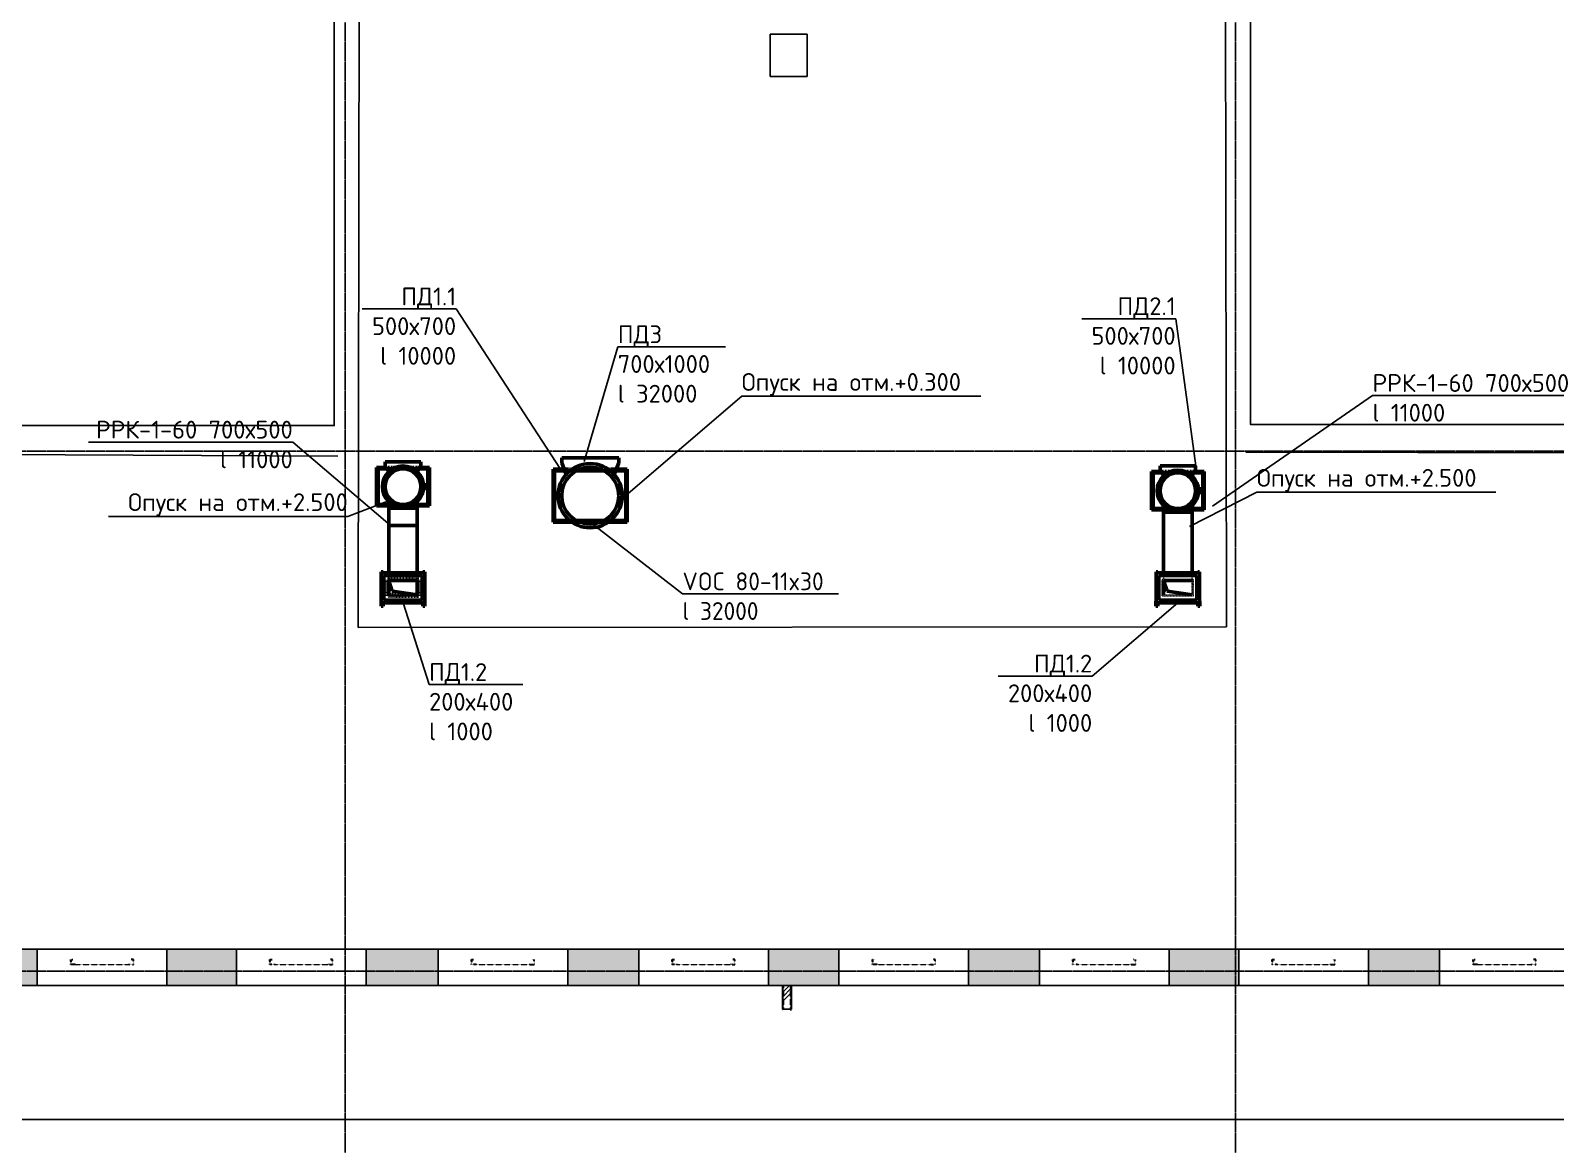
# Model space of a CAD drawing. Header units: millimetres. Extents: x -99936 to 523262, y -63190 to 327013.
# Drawn here: x 122332 to 143740, y 10975 to 26614 of the extents above; entities that cross this region are included whole.
import ezdxf
from ezdxf import colors
from ezdxf.entities.mleader import LeaderData, LeaderLine
from ezdxf.math import Vec2, Vec3

# ---------------------------------------------------------------- set-up
doc = ezdxf.new("R2010")
doc.units = ezdxf.units.MM
for name, pattern in [('ADSK_Линия сетки', [25, 20, -2.5, 0, -2.5]), ('ADSK_Сверху', [4.5, 3, -1.5]), ('ADSK_Скрыто_2_', [6, 3, -3]), ('ADSK_Снесено', [4.5, 3, -1.5])]:
    doc.linetypes.add(name, pattern=pattern)
for name, color, linetype, lineweight, true_color in [('_ Окна', 5, 'Continuous', 30, 0x0000ff), ('Линии', 7, 'Continuous', 9, 0x00a600), ('Стены внутренние', 5, 'Continuous', 18, 0x0000ff), ('Стены наружные', 1, 'ADSK_Снесено', 18, 0xff0000)]:
    doc.layers.add(name, color=color, linetype=linetype, lineweight=lineweight, true_color=true_color)
for name, color, linetype, lineweight in [('Воздуховоды', 7, 'Continuous', 18), ('Окна', 251, 'Continuous', 18), ('Перекрытие', 7, 'Continuous', 18), ('ПОДПОР', 1, 'Continuous', 50)]:
    doc.layers.add(name, color=color, linetype=linetype, lineweight=lineweight)
doc.styles.add('ISOCPEUR', font='isocpeur.ttf', dxfattribs={"height": 250})

# ---------------------------------------------------------------- blocks, each defined once
blk = doc.blocks.new('Витраж-тент со смещением вовне - 60мм 30 сдвиг-1466982-02 План 2-го этажа маркировочный')
at = {"layer": '_ Окна', "color": 161, "linetype": 'ADSK_Сверху', "true_color": 0xaaaaff}
for p, q in [((-440, 25), (-440, -45)), ((-440, 25), (-410, 25)), ((-440, -45), (-440, 25)), ((440, 25), (410, 25)), ((440, -45), (440, 25)), ((440, -45), (440, 25)), ((-380, -45), (-440, -45)), ((-380, -35), (-380, -45)), ((380, -35), (380, -45)), ((380, -45), (440, -45))]:
    blk.add_line(p, q, dxfattribs=at)
at = {"layer": 'Окна', "color": 161, "linetype": 'ADSK_Сверху', "true_color": 0xaaaaff}
blk.add_line((-380, -45), (380, -45), dxfattribs=at)
blk = doc.blocks.new('NED_Вентилятор_Осевой_VOC - VOC 50-2_2x30-6167956-В_Этаж 01_0_000_Вентиляция ЭОМ')
for p, q in [((37532, 20019), (37032, 20019)), ((37032, 20019), (37032, 19965)), ((37032, 19965), (37080, 19874)), ((37485, 19874), (37532, 19965)), ((37532, 19965), (37532, 20019)), ((37582, 19719), (37567, 19719)), ((37582, 19619), (37582, 19719)), ((37567, 19619), (37582, 19619))]:
    blk.add_line(p, q)
for radius, start, end in [(290, 0, 180), (250, 0, 180), (290, 180, 0), (250, 180, 0)]:
    blk.add_arc((37282, 19669), radius, start, end)
blk = doc.blocks.new('24021924_v14 - Вент ПДВ Резерв-6311893-В_Этаж 01_0_000_Вентиляция ЭОМ')
for p, q in [((36977, 18385), (36999, 18385)), ((36977, 18385), (36977, 18370)), ((36977, 18370), (36977, 18360)), ((36977, 18360), (36977, 18370)), ((36977, 18370), (36999, 18370)), ((36977, 17970), (36977, 18360)), ((36999, 18360), (36977, 18360)), ((36999, 18385), (37002, 18385)), ((36999, 18385), (36999, 18370)), ((36999, 18370), (36999, 18355)), ((36999, 18370), (37565, 18370)), ((36999, 18370), (36999, 18360)), ((37002, 18355), (36999, 18355)), ((37002, 18385), (37002, 18355)), ((37550, 18333), (37015, 18333)), ((37015, 18333), (37015, 17988)), ((37550, 18333), (37550, 17988)), ((37562, 18385), (37565, 18385)), ((37562, 18355), (37562, 18385)), ((37565, 18355), (37562, 18355)), ((37565, 18385), (37587, 18385)), ((37565, 18370), (37565, 18385)), ((37565, 18355), (37565, 18370)), ((37565, 18370), (37587, 18370)), ((37565, 18360), (37565, 18370)), ((37587, 18360), (37565, 18360)), ((37587, 18370), (37587, 18385)), ((37587, 18360), (37587, 18370)), ((37587, 18370), (37587, 18360)), ((37587, 18360), (37587, 17970)), ((37015, 17988), (37550, 17988)), ((36974, 17970), (37002, 17970)), ((36974, 17970), (36974, 17903)), ((36974, 17903), (36974, 17900)), ((37002, 17900), (36974, 17900)), ((37002, 17970), (37002, 17900)), ((37562, 17950), (37002, 17950)), ((37562, 17970), (37590, 17970)), ((37562, 17900), (37562, 17970)), ((37590, 17900), (37562, 17900)), ((37590, 17903), (37590, 17970)), ((37590, 17900), (37590, 17903))]:
    blk.add_line(p, q)
blk = doc.blocks.new('ADSK_Врезка_Прямоугольная - Стандарт _ Оцинковка-V1814-В_Этаж 01_0_000_Вентиляция ЭОМ')
at = {"layer": 'Воздуховоды', "color": 32, "true_color": 0xdf7000}
for p, q in [((26205, 19456), (26205, 19426)), ((26205, 19426), (26605, 19426)), ((26605, 19426), (26605, 19456))]:
    blk.add_line(p, q, dxfattribs=at)
at = {"layer": 'Линии', "color": 32, "linetype": 'ADSK_Скрыто_2_', "true_color": 0xdf7000}
for p, q in [((26205, 19476), (26205, 19456)), ((26605, 19456), (26605, 19476))]:
    blk.add_line(p, q, dxfattribs=at)
blk = doc.blocks.new('ADSK_Отвод_Прямоугольный - Стандарт _ Оцинковка-V1813-В_Этаж 01_0_000_Вентиляция ЭОМ')
at = {"layer": 'Линии', "color": 32, "linetype": 'ADSK_Скрыто_2_', "true_color": 0xdf7000}
for p, q in [((26185, 18359), (26185, 18360)), ((26625, 18360), (26185, 18360)), ((26185, 18359), (26625, 18359)), ((26185, 18040), (26185, 18280)), ((26185, 18280), (26625, 18280)), ((26205, 18359), (26205, 18280)), ((26605, 18260), (26205, 18260)), ((26205, 18260), (26205, 18060)), ((26605, 18260), (26205, 18260)), ((26205, 18260), (26205, 18060)), ((26605, 18280), (26605, 18359)), ((26605, 18060), (26605, 18260)), ((26605, 18260), (26605, 18060)), ((26625, 18359), (26625, 18360)), ((26625, 18040), (26625, 18280)), ((26625, 18040), (26185, 18040)), ((26205, 18060), (26605, 18060)), ((26205, 18060), (26605, 18060))]:
    blk.add_line(p, q, dxfattribs=at)

msp = doc.modelspace()

# ---------------------------------------------------------------- hatches: boundary and pattern name
at = {"layer": 'Стены внутренние', "lineweight": 25, "true_color": 0x636466}
h = msp.add_hatch(dxfattribs=at)
h.set_pattern_fill('FP_1', color=251, style=0, pattern_type=2)
h.set_pattern_definition([(45, (108139.4, 150), (-179.6051, 179.6051), []), (45, (108202.9, 150), (0, 359.2102), []), (45, (108075.9, 150), (0, 359.2102), [])])
h.paths.add_polyline_path([(132902.31, 12876.16), (133002.31, 12876.16), (133002.31, 13206.632), (132902.31, 13206.632), (132902.31, 12949.904)])
at = {"layer": 'Стены наружные', "linetype": 'Continuous', "lineweight": 25, "true_color": 0x636466}
h = msp.add_hatch(color=251, dxfattribs=at)
h.paths.add_polyline_path([(145083.02, 13206.632), (147391.304, 13206.632), (147391.304, 13716.632), (143932.168, 13716.632), (143932.168, 13206.632)])
h.paths.add_polyline_path([(141113.177, 13206.632), (142112.168, 13206.632), (142112.168, 13716.632), (141113.177, 13716.632), (141113.177, 13231.1)])
h.paths.add_polyline_path([(138315.18, 13206.632), (139293.177, 13206.632), (139293.177, 13716.632), (138315.18, 13716.632), (138315.18, 13261.272)])
h.paths.add_polyline_path([(136495.18, 13206.632), (136495.18, 13716.632), (135501.452, 13716.632), (135501.452, 13206.632)])
h.paths.add_polyline_path([(132938.288, 13206.632), (133681.452, 13206.632), (133681.452, 13716.632), (132691.767, 13716.632), (132691.767, 13206.632)])
h.paths.add_polyline_path([(130871.767, 13206.632), (130871.767, 13716.632), (129873.383, 13716.632), (129873.383, 13206.632)])
h.paths.add_polyline_path([(127293.772, 13206.632), (128053.383, 13206.632), (128053.383, 13716.632), (127043.973, 13716.632), (127043.973, 13206.632)])
h.paths.add_polyline_path([(124752.451, 13206.632), (125223.973, 13206.632), (125223.973, 13716.632), (124246.973, 13716.632), (124246.973, 13206.632)])
h.paths.add_polyline_path([(119669.808, 13206.632), (122426.973, 13206.632), (122426.973, 13716.632), (119440.718, 13716.632), (119440.718, 13359.617), (119399.511, 13309.617), (119314.636, 13309.617), (119314.636, 13206.632), (119440.718, 13206.632)])

# ---------------------------------------------------------------- linework, layer by layer
at = {"linetype": 'ADSK_Линия сетки', "lineweight": 25}
for p, q in [((126749.31, -3863.552), (126749.31, 44684.787)), ((139249.31, -3863.552), (139249.31, 44684.787)), ((97053.175, 20706.788), (165281.118, 20706.788)), ((97053.175, 13406.788), (165281.118, 13406.788))]:
    msp.add_line(p, q, dxfattribs=at)
at = {"color": 251, "lineweight": 25, "true_color": 0x636466}
for points in [[(119444.636, 21068.632), (119440.718, 13720.182), (122426.973, 13716.632), (122426.973, 13206.632), (120564.563, 13206.632), (120564.563, 11328.12), (143932.168, 11328.12), (143932.168, 13716.632), (146881.304, 13716.632), (146869.103, 21084.059), (139456.416, 21084.059), (139456.416, 43675.127), (126595.235, 43675.127), (126595.235, 21068.632), (119444.636, 21068.632)], [(108910.526, 11328.12), (154861.073, 11328.12), (154859.252, 21054.566), (154172.612, 21084.059)]]:
    msp.add_lwpolyline(points, dxfattribs=at)
at = {"layer": 'Перекрытие', "color": 251, "lineweight": 25, "true_color": 0x636466}
for p, q in [((126972.017, 43316.51), (126930.957, 18234.632)), ((139119.5, 18242.839), (139089.84, 43335.439)), ((132714.973, 25969.632), (132714.973, 26564.632)), ((132714.973, 26564.632), (133233.973, 26564.632)), ((133233.973, 26564.632), (133233.973, 25969.632)), ((133233.973, 25969.632), (132714.973, 25969.632)), ((126647.209, 20640.302), (119440.718, 20674.922)), ((146881.304, 20678.956), (139394.917, 20694.371)), ((126930.957, 18234.632), (139119.5, 18242.839))]:
    msp.add_line(p, q, dxfattribs=at)
at = {"layer": 'ПОДПОР'}
for p, q in [((127810.873, 20560.702), (127310.874, 20559.809)), ((127310.874, 20559.809), (127310.969, 20506.532)), ((127810.969, 20507.425), (127810.873, 20560.702)), ((130589.262, 20617.026), (129789.162, 20617.026)), ((129789.162, 20617.026), (129789.162, 20543.014)), ((130589.262, 20543.014), (130589.262, 20617.026)), ((127191.499, 20480.256), (127191.499, 19940.256)), ((127324.661, 20480.256), (127191.499, 20480.256)), ((127211.499, 20460.256), (127213.985, 20460.256)), ((127211.499, 19960.256), (127211.499, 20460.256)), ((127335.082, 20460.256), (127214.349, 20460.256)), ((127310.969, 20506.532), (127358.315, 20415.667)), ((127310.969, 20506.532), (127358.685, 20416.08)), ((127763.576, 20416.802), (127810.969, 20507.425)), ((127763.948, 20416.391), (127810.969, 20507.425)), ((127908.648, 20460.256), (127786.605, 20460.256)), ((127931.499, 20480.256), (127796.935, 20480.256)), ((127909.012, 20460.256), (127911.499, 20460.256)), ((127911.499, 20460.256), (127911.499, 19960.256)), ((127931.499, 19940.256), (127931.499, 20480.256)), ((129669.212, 20453.982), (129669.212, 19713.982)), ((129874.212, 20453.982), (129669.212, 20453.982)), ((129689.212, 20433.982), (129878.804, 20433.982)), ((129689.212, 19733.982), (129689.212, 20433.982)), ((129789.162, 20543.014), (129852.154, 20382.23)), ((130499.619, 20433.982), (130689.212, 20433.982)), ((130709.212, 20453.982), (130504.212, 20453.982)), ((130526.269, 20382.23), (130589.262, 20543.014)), ((130689.212, 20433.982), (130689.212, 19733.982)), ((130709.212, 19713.982), (130709.212, 20453.982)), ((138068.538, 20422.633), (138068.538, 19882.633)), ((138202.401, 20422.633), (138068.538, 20422.633)), ((138088.538, 20402.633), (138091.025, 20402.633)), ((138088.538, 19902.633), (138088.538, 20402.633)), ((138212.777, 20402.633), (138091.389, 20402.633)), ((138785.687, 20402.633), (138664.299, 20402.633)), ((138808.538, 20422.633), (138674.675, 20422.633)), ((138786.051, 20402.633), (138788.538, 20402.633)), ((138788.538, 20402.633), (138788.538, 19902.633)), ((138808.538, 19882.633), (138808.538, 20422.633)), ((127861.409, 20260.792), (127846.154, 20260.764)), ((127846.332, 20160.765), (127861.587, 20160.792)), ((127861.587, 20160.792), (127861.409, 20260.792)), ((127191.499, 19940.256), (127458.912, 19940.256)), ((127213.985, 19960.256), (127211.499, 19960.256)), ((127214.349, 19960.256), (127415.005, 19960.256)), ((127361.499, 20057.235), (127361.499, 19001.097)), ((127361.499, 19940.256), (127361.499, 19910.256)), ((127361.499, 19910.256), (127761.499, 19910.256)), ((127361.499, 19910.256), (127761.499, 19910.256)), ((127415.046, 19960.256), (127561.498, 19960.256)), ((127562.377, 19960.256), (127708.124, 19960.256)), ((127664.226, 19940.256), (127931.499, 19940.256)), ((127708.164, 19960.256), (127908.648, 19960.256)), ((127761.499, 20057.235), (127761.499, 19001.097)), ((127761.499, 19910.256), (127761.499, 19940.256)), ((127908.688, 19960.256), (127908.962, 19960.256)), ((127911.499, 19960.256), (127909.012, 19960.256)), ((138238.538, 19001.097), (138238.538, 19999.612)), ((138638.538, 19001.097), (138638.538, 19999.612)), ((129669.212, 19713.982), (130709.212, 19713.982)), ((130137.81, 19733.982), (129689.212, 19733.982)), ((130689.212, 19733.982), (130240.613, 19733.982)), ((138068.538, 19882.633), (138335.882, 19882.633)), ((138091.025, 19902.633), (138088.538, 19902.633)), ((138091.389, 19902.633), (138291.959, 19902.633)), ((138238.538, 19852.633), (138638.538, 19852.633)), ((138438.981, 19902.633), (138585.076, 19902.633)), ((138541.194, 19882.633), (138808.538, 19882.633)), ((138585.117, 19902.633), (138785.687, 19902.633)), ((138788.538, 19902.633), (138786.051, 19902.633)), ((127754.672, 19664.419), (127354.672, 19664.419)), ((127256.499, 19016.097), (127278.499, 19016.097)), ((127256.499, 19016.097), (127256.499, 19001.097)), ((127256.499, 19001.097), (127256.499, 18991.097)), ((127256.499, 18991.097), (127256.499, 19001.097)), ((127256.499, 19001.097), (127278.499, 19001.097)), ((127256.499, 18601.097), (127256.499, 18991.097)), ((127278.499, 18991.097), (127256.499, 18991.097)), ((127278.499, 19016.097), (127281.499, 19016.097)), ((127278.499, 19016.097), (127278.499, 19001.097)), ((127278.499, 19001.097), (127278.499, 18986.097)), ((127278.499, 19001.097), (127844.499, 19001.097)), ((127278.499, 19001.097), (127278.499, 18991.097)), ((127281.499, 18986.097), (127278.499, 18986.097)), ((127281.499, 19016.097), (127281.499, 18986.097)), ((127828.999, 18963.597), (127293.999, 18963.597)), ((127293.999, 18618.597), (127293.999, 18963.597)), ((127361.499, 19001.047), (127361.499, 18991.097)), ((127761.499, 18991.097), (127361.499, 18991.097)), ((127761.499, 18891.097), (127361.499, 18891.097)), ((127361.499, 18891.097), (127361.499, 18691.097)), ((127361.499, 18891.097), (127411.499, 18741.097)), ((127761.499, 19001.047), (127761.499, 18991.097)), ((127761.499, 18691.097), (127761.499, 18891.097)), ((127828.999, 18618.597), (127828.999, 18963.597)), ((127841.499, 19016.097), (127844.499, 19016.097)), ((127841.499, 18986.097), (127841.499, 19016.097)), ((127844.499, 18986.097), (127841.499, 18986.097)), ((127844.499, 19016.097), (127866.499, 19016.097)), ((127844.499, 19001.097), (127844.499, 19016.097)), ((127844.499, 18986.097), (127844.499, 19001.097)), ((127844.499, 19001.097), (127866.499, 19001.097)), ((127844.499, 18991.097), (127844.499, 19001.097)), ((127866.499, 18991.097), (127844.499, 18991.097)), ((127866.499, 19001.097), (127866.499, 19016.097)), ((127866.499, 18991.097), (127866.499, 19001.097)), ((127866.499, 19001.097), (127866.499, 18991.097)), ((127866.499, 18991.097), (127866.499, 18601.097)), ((138238.538, 18991.097), (138238.538, 19001.047)), ((138638.538, 18991.097), (138238.538, 18991.097)), ((138638.538, 18891.097), (138238.538, 18891.097)), ((138238.538, 18891.097), (138238.538, 18691.097)), ((138238.538, 18891.097), (138288.538, 18741.097)), ((127761.499, 18691.097), (127411.499, 18741.097)), ((138638.538, 18691.097), (138288.538, 18741.097)), ((127253.499, 18601.097), (127281.499, 18601.097)), ((127253.499, 18601.097), (127253.499, 18534.097)), ((127253.499, 18534.097), (127253.499, 18531.097)), ((127281.499, 18531.097), (127253.499, 18531.097)), ((127281.499, 18601.097), (127281.499, 18531.097)), ((127841.499, 18581.097), (127281.499, 18581.097)), ((127293.999, 18618.597), (127828.999, 18618.597)), ((127841.499, 18601.097), (127869.499, 18601.097)), ((127841.499, 18531.097), (127841.499, 18601.097)), ((127869.499, 18531.097), (127841.499, 18531.097)), ((127869.499, 18534.097), (127869.499, 18601.097)), ((127869.499, 18531.097), (127869.499, 18534.097))]:
    msp.add_line(p, q, dxfattribs=at)
at = {"layer": 'ПОДПОР', "linetype": 'ADSK_Скрыто_2_'}
for p, q in [((127458.65, 20480.256), (127324.71, 20480.256)), ((127560.62, 20460.256), (127335.122, 20460.256)), ((127663.963, 20480.256), (127458.893, 20480.256)), ((127786.564, 20460.256), (127561.499, 20460.256)), ((127796.886, 20480.256), (127664.208, 20480.256)), ((130504.162, 20453.982), (129874.261, 20453.982)), ((129878.854, 20433.982), (130137.54, 20433.982)), ((130138.08, 20433.982), (130240.343, 20433.982)), ((130240.883, 20433.982), (130499.569, 20433.982)), ((138335.76, 20422.633), (138202.451, 20422.633)), ((138438.095, 20402.633), (138212.818, 20402.633)), ((138541.072, 20422.633), (138336.004, 20422.633)), ((138664.258, 20402.633), (138438.981, 20402.633)), ((138674.625, 20422.633), (138541.316, 20422.633)), ((127361.499, 19960.256), (127361.499, 19940.306)), ((127415.046, 19960.256), (127561.499, 19960.256)), ((127459.034, 19940.256), (127664.105, 19940.256)), ((127562.377, 19960.256), (127708.124, 19960.256)), ((127761.499, 19940.306), (127761.499, 19960.256)), ((130240.343, 19733.982), (130138.08, 19733.982)), ((138291.999, 19902.633), (138438.095, 19902.633)), ((138336.004, 19882.633), (138541.072, 19882.633)), ((138438.981, 19902.633), (138585.076, 19902.633)), ((127341.499, 18990.097), (127341.499, 18991.097)), ((127781.499, 18991.097), (127341.499, 18991.097)), ((127341.499, 18990.097), (127781.499, 18990.097)), ((127341.499, 18671.097), (127341.499, 18911.097)), ((127341.499, 18911.097), (127781.499, 18911.097)), ((127361.499, 18990.08), (127361.499, 18910.954)), ((127761.499, 18891.097), (127361.499, 18891.097)), ((127361.499, 18891.097), (127361.499, 18691.097)), ((127761.499, 18891.097), (127361.499, 18891.097)), ((127361.499, 18891.097), (127361.499, 18691.097)), ((127761.499, 18910.954), (127761.499, 18990.08)), ((127761.499, 18691.097), (127761.499, 18891.097)), ((127761.499, 18891.097), (127761.499, 18691.097)), ((127781.499, 18990.097), (127781.499, 18991.097)), ((127781.499, 18671.097), (127781.499, 18911.097)), ((127781.499, 18671.097), (127341.499, 18671.097)), ((127361.499, 18691.097), (127761.499, 18691.097)), ((127361.499, 18691.097), (127761.499, 18691.097))]:
    msp.add_line(p, q, dxfattribs=at)
at = {"layer": 'ПОДПОР'}
for points in [[(127214.349, 20460.256), (127911.499, 20460.256), (127911.499, 19960.256), (127214.349, 19960.256)], [(130689.212, 19733.982), (129689.212, 19733.982), (129689.212, 20436.613), (130689.212, 20436.613)], [(129689.212, 20433.982), (130688.978, 20433.982), (130688.978, 19734.031), (129689.212, 19734.031)], [(138091.389, 20402.633), (138788.538, 20402.633), (138788.538, 19902.633), (138091.389, 19902.633)]]:
    msp.add_lwpolyline(points, close=True, dxfattribs=at)
for centre, radius, start, end in [((127561.499, 20210.256), 290, 0.1022688, 180.1022688), ((127561.499, 20210.256), 250, 0.1022688, 180.1022688), ((130189.212, 20083.626), 450.85, 0, 180), ((130189.212, 20083.626), 400.05, 0, 180), ((127561.499, 20210.256), 290, 180.1022688, 0.1022688), ((127561.499, 20210.256), 250, 180.1022688, 0.1022688), ((130189.212, 20083.626), 450.85, 180, 0), ((130189.212, 20083.626), 400.05, 180, 0)]:
    msp.add_arc(centre, radius, start, end, dxfattribs=at)
at = {"layer": 'Стены внутренние', "color": 251, "lineweight": 25, "true_color": 0x636466}
for p, q in [((132890.31, 13206.632), (132890.31, 12876.16)), ((133012.31, 13206.632), (132892.31, 13206.632)), ((133014.31, 12876.16), (133014.31, 13206.632)), ((132890.31, 12876.16), (133014.31, 12876.16))]:
    msp.add_line(p, q, dxfattribs=at)
at = {"layer": 'Стены внутренние', "color": 251, "linetype": 'ADSK_Сверху', "lineweight": 25, "true_color": 0x636466}
for p, q in [((132890.31, 12876.16), (132890.31, 12856.16)), ((132890.31, 12876.16), (133006.31, 12876.16)), ((133006.31, 12856.16), (133006.31, 12876.16))]:
    msp.add_line(p, q, dxfattribs=at)
at = {"layer": 'Стены наружные', "color": 251, "linetype": 'Continuous', "lineweight": 25, "true_color": 0x636466}
for p, q in [((122426.973, 13716.632), (119440.718, 13716.632)), ((122426.973, 13206.632), (122426.973, 13716.632)), ((122426.973, 13716.632), (124246.973, 13716.632)), ((125223.973, 13716.632), (124246.973, 13716.632)), ((124246.973, 13716.632), (124246.973, 13206.632)), ((125223.973, 13206.632), (125223.973, 13716.632)), ((125223.973, 13716.632), (127043.973, 13716.632)), ((128053.383, 13716.632), (127043.973, 13716.632)), ((127043.973, 13716.632), (127043.973, 13206.632)), ((128053.383, 13206.632), (128053.383, 13716.632)), ((128053.383, 13716.632), (129873.383, 13716.632)), ((130871.767, 13716.632), (129873.383, 13716.632)), ((129873.383, 13716.632), (129873.383, 13206.632)), ((130871.767, 13206.632), (130871.767, 13716.632)), ((130871.767, 13716.632), (132691.767, 13716.632)), ((133681.452, 13716.632), (132691.767, 13716.632)), ((132691.767, 13716.632), (132691.767, 13206.632)), ((133681.452, 13206.632), (133681.452, 13716.632)), ((133681.452, 13716.632), (135501.452, 13716.632)), ((136495.18, 13716.632), (135501.452, 13716.632)), ((135501.452, 13716.632), (135501.452, 13206.632)), ((136495.18, 13206.632), (136495.18, 13716.632)), ((136495.18, 13716.632), (138315.18, 13716.632)), ((139293.177, 13716.632), (138315.18, 13716.632)), ((138315.18, 13716.632), (138315.18, 13206.632)), ((139293.177, 13206.632), (139293.177, 13716.632)), ((139293.177, 13716.632), (141113.177, 13716.632)), ((142112.168, 13716.632), (141113.177, 13716.632)), ((141113.177, 13716.632), (141113.177, 13206.632)), ((142112.168, 13206.632), (142112.168, 13716.632)), ((142112.168, 13716.632), (143932.168, 13716.632)), ((120564.563, 13206.632), (122426.973, 13206.632)), ((124246.973, 13206.632), (122426.973, 13206.632)), ((124246.973, 13206.632), (125223.973, 13206.632)), ((127043.973, 13206.632), (125223.973, 13206.632)), ((127043.973, 13206.632), (128053.383, 13206.632)), ((129873.383, 13206.632), (128053.383, 13206.632)), ((129873.383, 13206.632), (130871.767, 13206.632)), ((132691.767, 13206.632), (130871.767, 13206.632)), ((132691.767, 13206.632), (132890.31, 13206.632)), ((133014.31, 13206.632), (133681.452, 13206.632)), ((135501.452, 13206.632), (133681.452, 13206.632)), ((135501.452, 13206.632), (136495.18, 13206.632)), ((138315.18, 13206.632), (136495.18, 13206.632)), ((138315.18, 13206.632), (139293.177, 13206.632)), ((141113.177, 13206.632), (139293.177, 13206.632)), ((141113.177, 13206.632), (142112.168, 13206.632)), ((143932.168, 13206.632), (142112.168, 13206.632))]:
    msp.add_line(p, q, dxfattribs=at)
at = {"layer": 'Стены наружные', "color": 251, "lineweight": 25, "true_color": 0x636466}
for p, q in [((132892.31, 13206.632), (132890.31, 13206.632)), ((132892.31, 13206.632), (132892.31, 12876.16)), ((132902.31, 13206.632), (132902.31, 12876.16)), ((133002.31, 13206.632), (133002.31, 12876.16)), ((133014.31, 13206.632), (133012.31, 13206.632)), ((133012.31, 13206.632), (133012.31, 12876.16))]:
    msp.add_line(p, q, dxfattribs=at)

# ---------------------------------------------------------------- block references
at = {"layer": '_ Окна', "color": 251, "linetype": 'ADSK_Сверху', "lineweight": 25, "true_color": 0x636466}
for p in [(123336.973, 13546.632), (126133.973, 13546.632), (128963.383, 13546.632), (131781.767, 13546.632), (134591.452, 13546.632), (137405.18, 13546.632), (140203.177, 13546.632), (143022.168, 13546.632)]:
    msp.add_blockref('Витраж-тент со смещением вовне - 60мм 30 сдвиг-1466982-02 План 2-го этажа маркировочный', p, dxfattribs=at)
at = {"layer": 'ПОДПОР'}
for name, p in [('NED_Вентилятор_Осевой_VOC - VOC 50-2_2x30-6167956-В_Этаж 01_0_000_Вентиляция ЭОМ', (101156.093, 483.951)), ('ADSK_Врезка_Прямоугольная - Стандарт _ Оцинковка-V1814-В_Этаж 01_0_000_Вентиляция ЭОМ', (112033.132, 426.328)), ('24021924_v14 - Вент ПДВ Резерв-6311893-В_Этаж 01_0_000_Вентиляция ЭОМ', (101156.093, 630.929)), ('ADSK_Отвод_Прямоугольный - Стандарт _ Оцинковка-V1813-В_Этаж 01_0_000_Вентиляция ЭОМ', (112033.132, 630.929))]:
    msp.add_blockref(name, p, dxfattribs=at)

# ---------------------------------------------------------------- leaders
ml = msp.add_multileader_mtext('Standard')
ml.set_content('ПД1.1\\P500х700\\Pl 10000', color=256, style='ISOCPEUR')
ml.set_leader_properties()
ml.build(insert=Vec2(0, 0))
ml.multileader.update_dxf_attribs({"text_left_attachment_type": 6, "text_right_attachment_type": 6, "dogleg_length": 0.36, "arrow_head_size": 0.18})
ctx = ml.context
ctx.base_point, ctx.char_height, ctx.arrow_head_size, ctx.landing_gap_size, ctx.plane_origin = Vec3(127132.405, 22705.421), 250, 0.18, 0.09, Vec3(129145.131, 20392.46)
ctx.left_attachment, ctx.right_attachment, ctx.text_align_type = 6, 6, 2
notes = []
notes.append((ctx, [(0, (1, 1, 0), (128307.945, 22705.421), (-1, 0), 0.36, [(0, [(129771.712, 20453.982)], 0, [])])]))
ctx.mtext.insert, ctx.mtext.alignment, ctx.mtext.flow_direction = Vec3(128307.495, 23005.421), 3, 5
ml = msp.add_multileader_mtext('Standard')
ml.set_content('ПД2.1\\P500х700\\Pl 10000', color=256, style='ISOCPEUR')
ml.set_leader_properties()
ml.build(insert=Vec2(0, 0))
ml.multileader.update_dxf_attribs({"text_left_attachment_type": 6, "text_right_attachment_type": 6, "dogleg_length": 0.36, "arrow_head_size": 0.18})
ctx = ml.context
ctx.base_point, ctx.char_height, ctx.arrow_head_size, ctx.landing_gap_size, ctx.plane_origin = Vec3(137232.247, 22568.455), 250, 0.18, 0.09, Vec3(134724.187, 19647.584)
ctx.left_attachment, ctx.right_attachment, ctx.text_align_type = 6, 6, 2
notes.append((ctx, [(0, (1, 1, 0), (138407.787, 22568.455), (-1, 0), 0.36, [(0, [(138688.538, 20502.633)], 0, [])])]))
ctx.mtext.insert, ctx.mtext.alignment, ctx.mtext.flow_direction = Vec3(138407.337, 22868.455), 3, 5
ml = msp.add_multileader_mtext('Standard')
ml.set_content('ПД3\\P700х1000\\Pl 32000', color=256, style='ISOCPEUR')
ml.set_leader_properties()
ml.build(insert=Vec2(0, 0))
ml.multileader.update_dxf_attribs({"text_left_attachment_type": 6, "text_right_attachment_type": 6, "dogleg_length": 0.36, "arrow_head_size": 0.18})
ctx = ml.context
ctx.base_point, ctx.char_height, ctx.arrow_head_size, ctx.landing_gap_size, ctx.plane_origin = Vec3(130576.226, 22173.99), 250, 0.18, 0.09, Vec3(131780.062, 20563.449)
ctx.left_attachment, ctx.right_attachment = 6, 6
notes.append((ctx, [(1, (1, 1, 0), (130575.866, 22173.99), (1, 0), 0.36, [(0, [(130104.329, 20563.449)], 0, [])])]))
ctx.mtext.insert, ctx.mtext.flow_direction = Vec3(130576.316, 22473.99), 5
ml = msp.add_multileader_mtext('Standard')
ml.set_content('Опуск на отм.+0.300', color=256, style='ISOCPEUR')
ml.set_leader_properties()
ml.build(insert=Vec2(0, 0))
ml.multileader.update_dxf_attribs({"text_left_attachment_type": 6, "text_right_attachment_type": 6, "dogleg_length": 0.36, "arrow_head_size": 0.18})
ctx = ml.context
ctx.base_point, ctx.char_height, ctx.arrow_head_size, ctx.landing_gap_size, ctx.plane_origin = Vec3(132316.079, 21479.903), 250, 0.18, 0.09, Vec3(130942.083, 21200.981)
ctx.left_attachment, ctx.right_attachment = 6, 6
notes.append((ctx, [(0, (1, 1, 0), (132315.719, 21479.903), (1, 0), 0.36, [(0, [(130689.212, 20085.297)], 0, [])])]))
ctx.mtext.insert, ctx.mtext.flow_direction = Vec3(132316.169, 21804.903), 5
ml = msp.add_multileader_mtext('Standard')
ml.set_content('РРК-1-60 700х500\\Pl 11000', color=256, style='ISOCPEUR')
ml.set_leader_properties()
ml.build(insert=Vec2(0, 0))
ml.multileader.update_dxf_attribs({"text_left_attachment_type": 6, "text_right_attachment_type": 6, "dogleg_length": 0.36, "arrow_head_size": 0.18})
ctx = ml.context
ctx.base_point, ctx.char_height, ctx.arrow_head_size, ctx.landing_gap_size, ctx.plane_origin = Vec3(141170.389, 21490.211), 250, 0.18, 0.09, Vec3(139280.189, 19765.212)
ctx.left_attachment, ctx.right_attachment = 6, 6
notes.append((ctx, [(0, (1, 1, 0), (141170.029, 21490.211), (1, 0), 0.36, [(0, [(138924.623, 19934.305)], 0, [])])]))
ctx.mtext.insert, ctx.mtext.flow_direction = Vec3(141170.479, 21790.211), 5
ml = msp.add_multileader_mtext('Standard')
ml.set_content('РРК-1-60 700х500\\Pl 11000', color=256, style='ISOCPEUR')
ml.set_leader_properties()
ml.build(insert=Vec2(0, 0))
ml.multileader.update_dxf_attribs({"text_left_attachment_type": 6, "text_right_attachment_type": 6, "dogleg_length": 0.36, "arrow_head_size": 0.18})
ctx = ml.context
ctx.base_point, ctx.char_height, ctx.arrow_head_size, ctx.landing_gap_size, ctx.plane_origin = Vec3(123263.712, 20835.324), 250, 0.18, 0.09, Vec3(127201.917, 19346.09)
ctx.left_attachment, ctx.right_attachment, ctx.text_align_type = 6, 6, 2
notes.append((ctx, [(1, (1, 1, 0), (126014.252, 20835.324), (-1, 0), 0.36, [(0, [(127350.435, 19695.411)], 0, [])])]))
ctx.mtext.insert, ctx.mtext.alignment, ctx.mtext.flow_direction = Vec3(126013.802, 21135.324), 3, 5
ml = msp.add_multileader_mtext('Standard')
ml.set_content('Опуск на отм.+2.500', color=256, style='ISOCPEUR')
ml.set_leader_properties()
ml.build(insert=Vec2(0, 0))
ml.multileader.update_dxf_attribs({"text_left_attachment_type": 6, "text_right_attachment_type": 6, "dogleg_length": 0.36, "arrow_head_size": 0.18})
ctx = ml.context
ctx.base_point, ctx.char_height, ctx.arrow_head_size, ctx.landing_gap_size, ctx.plane_origin = Vec3(139547.21, 20133.558), 250, 0.18, 0.09, Vec3(138243.413, 20193.457)
ctx.left_attachment, ctx.right_attachment = 6, 6
notes.append((ctx, [(0, (1, 1, 0), (139546.85, 20133.558), (1, 0), 0.36, [(0, [(138602.719, 19651.397)], 0, [])])]))
ctx.mtext.insert, ctx.mtext.flow_direction = Vec3(139547.3, 20458.558), 5
ml = msp.add_multileader_mtext('Standard')
ml.set_content('Опуск на отм.+2.500', color=256, style='ISOCPEUR')
ml.set_leader_properties()
ml.build(insert=Vec2(0, 0))
ml.multileader.update_dxf_attribs({"text_left_attachment_type": 6, "text_right_attachment_type": 6, "dogleg_length": 0.36, "arrow_head_size": 0.18})
ctx = ml.context
ctx.base_point, ctx.char_height, ctx.arrow_head_size, ctx.landing_gap_size, ctx.plane_origin = Vec3(123661.053, 19792.707), 250, 0.18, 0.09, Vec3(123276.841, 20112.767)
ctx.left_attachment, ctx.right_attachment, ctx.text_align_type = 6, 6, 2
notes.append((ctx, [(1, (1, 1, 0), (126786.593, 19792.707), (-1, 0), 0.36, [(0, [(127373.672, 20014.419)], 0, [])])]))
ctx.mtext.insert, ctx.mtext.alignment, ctx.mtext.flow_direction = Vec3(126786.143, 20117.707), 3, 5
ml = msp.add_multileader_mtext('Standard')
ml.set_content('{\\fGOST Common|b0|i0|c204|p34;\\W1;\\C0;VOC 80-11x30\\P\\fGOST Common|b0|i0|c0|p34;l \\fGOST Common|b0|i0|c204|p34;32000}', color=256, style='ISOCPEUR')
ml.set_leader_properties()
ml.build(insert=Vec2(0, 0))
ml.multileader.update_dxf_attribs({"text_left_attachment_type": 6, "text_right_attachment_type": 6, "dogleg_length": 0.36, "arrow_head_size": 0.18})
ctx = ml.context
ctx.base_point, ctx.char_height, ctx.arrow_head_size, ctx.landing_gap_size, ctx.plane_origin = Vec3(131485.478, 18706.043), 250, 0.18, 0.09, Vec3(129947.166, 18444.649)
ctx.left_attachment, ctx.right_attachment = 6, 6
notes.append((ctx, [(1, (1, 1, 0), (131485.118, 18706.043), (1, 0), 0.36, [(0, [(130189.212, 19713.982)], 0, [])])]))
ctx.mtext.insert, ctx.mtext.flow_direction = Vec3(131485.568, 19006.043), 5
ml = msp.add_multileader_mtext('Standard')
ml.set_content('ПД1.2\\P200х400\\Pl 1000', color=256, style='ISOCPEUR')
ml.set_leader_properties()
ml.build(insert=Vec2(0, 0))
ml.multileader.update_dxf_attribs({"text_left_attachment_type": 6, "text_right_attachment_type": 6, "dogleg_length": 0.36, "arrow_head_size": 0.18})
ctx = ml.context
ctx.base_point, ctx.char_height, ctx.arrow_head_size, ctx.landing_gap_size, ctx.plane_origin = Vec3(127926.898, 17432.741), 250, 0.18, 0.09, Vec3(129002.771, 19112.12)
ctx.left_attachment, ctx.right_attachment = 6, 6
notes.append((ctx, [(1, (1, 1, 0), (127926.538, 17432.741), (1, 0), 0.36, [(0, [(127561.499, 18581.097)], 0, [])])]))
ctx.mtext.insert, ctx.mtext.flow_direction = Vec3(127926.988, 17732.741), 5
ml = msp.add_multileader_mtext('Standard')
ml.set_content('ПД1.2\\P200х400\\Pl 1000', color=256, style='ISOCPEUR')
ml.set_leader_properties()
ml.build(insert=Vec2(0, 0))
ml.multileader.update_dxf_attribs({"text_left_attachment_type": 6, "text_right_attachment_type": 6, "dogleg_length": 0.36, "arrow_head_size": 0.18})
ctx = ml.context
ctx.base_point, ctx.char_height, ctx.arrow_head_size, ctx.landing_gap_size, ctx.plane_origin = Vec3(136036.192, 17551.51), 250, 0.18, 0.09, Vec3(135668.165, 18348.371)
ctx.left_attachment, ctx.right_attachment, ctx.text_align_type = 6, 6, 2
notes.append((ctx, [(0, (1, 1, 0), (137236.732, 17551.51), (-1, 0), 0.36, [(0, [(138438.538, 18581.097)], 0, [])])]))
ctx.mtext.insert, ctx.mtext.alignment, ctx.mtext.flow_direction = Vec3(137236.282, 17851.51), 3, 5
for ctx, leaders in notes:
    for number, flags, end, landing, length, lines in leaders:
        leader = LeaderData()
        leader.index, (leader.has_last_leader_line, leader.has_dogleg_vector, leader.attachment_direction) = number, flags
        leader.last_leader_point, leader.dogleg_vector, leader.dogleg_length = Vec3(end), Vec3(landing), length
        for number, points, colour, breaks in lines:
            line = LeaderLine()
            line.index, line.vertices, line.color, line.breaks = number, Vec3.list(points), colors.encode_raw_color(colour), breaks
            leader.lines.append(line)
        ctx.leaders.append(leader)

doc.saveas('drawing.dxf')
